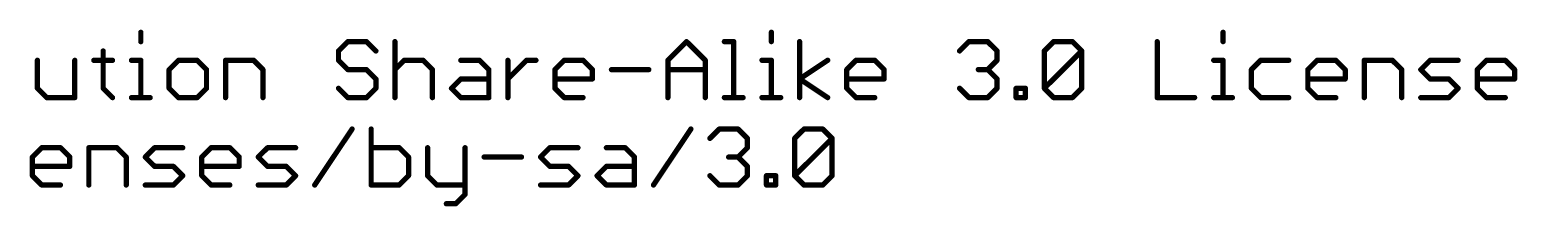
# Model space of a CAD drawing. Extents: x -36 to 72, y -11 to 13.
# Drawn here: x 28.42 to 71.55, y -8.16 to -3.03 of the extents above; entities that cross this region are included whole.
import ezdxf

# ---------------------------------------------------------------- set-up
doc = ezdxf.new("R2010")
doc.units = 0
doc.layers.add('27', color=253, linetype='CONTINUOUS')

msp = doc.modelspace()

# ---------------------------------------------------------------- linework, layer by layer
at = {"layer": '27', "const_width": 0.1524}
for points in [[(31.6379, -3.1056), (31.6379, -3.3768)], [(37.6408, -3.3768), (37.3697, -3.648)], [(38.1831, -3.3768), (37.6408, -3.3768)], [(38.4543, -3.648), (38.1831, -3.3768)], [(39.0068, -3.3768), (39.0068, -5.0038)], [(46.9197, -3.9191), (47.4621, -3.3768)], [(47.4621, -3.3768), (48.0044, -3.9191)], [(48.5569, -3.3768), (48.8281, -3.3768)], [(48.8281, -3.3768), (48.8281, -5.0038)], [(49.9195, -3.1056), (49.9195, -3.3768)], [(50.7398, -5.0038), (50.7398, -3.3768)], [(55.3784, -3.648), (55.6495, -3.3768)], [(55.6495, -3.3768), (56.1919, -3.3768)], [(56.1919, -3.3768), (56.463, -3.648)], [(57.8341, -3.648), (58.1053, -3.3768)], [(58.1053, -3.3768), (58.6476, -3.3768)], [(58.6476, -3.3768), (58.9188, -3.648)], [(61.1084, -3.3768), (61.1084, -5.0038)], [(63.0167, -3.1056), (63.0167, -3.3768)], [(28.6382, -3.9191), (28.6382, -4.7326)], [(29.7228, -5.0038), (29.7228, -3.9191)], [(30.2753, -3.9191), (30.8176, -3.9191)], [(30.5465, -3.648), (30.5465, -4.7326)], [(31.3667, -3.9191), (31.6379, -3.9191)], [(31.6379, -3.9191), (31.6379, -5.0038)], [(32.7293, -3.9191), (32.4582, -4.1903)], [(33.2717, -3.9191), (32.7293, -3.9191)], [(33.5428, -4.1903), (33.2717, -3.9191)], [(34.0953, -5.0038), (34.0953, -3.9191)], [(34.0953, -3.9191), (34.9088, -3.9191)], [(34.9088, -3.9191), (35.18, -4.1903)], [(37.3697, -3.648), (37.3697, -3.9191)], [(37.3697, -3.9191), (37.6408, -4.1903)], [(39.0068, -4.1903), (39.278, -3.9191)], [(39.278, -3.9191), (39.8203, -3.9191)], [(39.8203, -3.9191), (40.0915, -4.1903)], [(40.9151, -3.9191), (41.4575, -3.9191)], [(41.4575, -3.9191), (41.7286, -4.1903)], [(42.2811, -5.0038), (42.2811, -3.9191)], [(42.2811, -4.4615), (42.8235, -3.9191)], [(42.8235, -3.9191), (43.0946, -3.9191)], [(43.6454, -4.1903), (43.9166, -3.9191)], [(43.9166, -3.9191), (44.4589, -3.9191)], [(44.4589, -3.9191), (44.7301, -4.1903)], [(46.9197, -5.0038), (46.9197, -3.9191)], [(48.0044, -3.9191), (48.0044, -5.0038)], [(49.6483, -3.9191), (49.9195, -3.9191)], [(49.9195, -3.9191), (49.9195, -5.0038)], [(50.7398, -4.4615), (51.5533, -3.9191)], [(52.1041, -4.1903), (52.3752, -3.9191)], [(52.3752, -3.9191), (52.9176, -3.9191)], [(52.9176, -3.9191), (53.1887, -4.1903)], [(56.463, -3.9191), (56.1919, -4.1903)], [(56.463, -3.648), (56.463, -3.9191)], [(57.8341, -4.7326), (57.8341, -3.648)], [(57.8341, -4.7326), (58.9188, -3.648)], [(58.9188, -3.648), (58.9188, -4.7326)], [(62.7456, -3.9191), (63.0167, -3.9191)], [(63.0167, -3.9191), (63.0167, -5.0038)], [(64.1082, -3.9191), (63.837, -4.1903)], [(64.9217, -3.9191), (64.1082, -3.9191)], [(65.4742, -4.1903), (65.7453, -3.9191)], [(65.7453, -3.9191), (66.2877, -3.9191)], [(66.2877, -3.9191), (66.5588, -4.1903)], [(67.1113, -5.0038), (67.1113, -3.9191)], [(67.1113, -3.9191), (67.9248, -3.9191)], [(67.9248, -3.9191), (68.196, -4.1903)], [(68.7485, -4.1903), (69.0196, -3.9191)], [(69.0196, -3.9191), (69.8331, -3.9191)], [(70.3856, -4.1903), (70.6568, -3.9191)], [(70.6568, -3.9191), (71.1991, -3.9191)], [(71.1991, -3.9191), (71.4703, -4.1903)], [(32.4582, -4.1903), (32.4582, -4.7326)], [(33.5428, -4.7326), (33.5428, -4.1903)], [(35.18, -4.1903), (35.18, -5.0038)], [(37.6408, -4.1903), (38.1831, -4.1903)], [(38.1831, -4.1903), (38.4543, -4.4615)], [(40.0915, -4.1903), (40.0915, -5.0038)], [(41.7286, -4.1903), (41.7286, -5.0038)], [(43.6454, -4.7326), (43.6454, -4.1903)], [(44.7301, -4.1903), (44.7301, -4.4615)], [(45.2826, -4.1903), (46.3672, -4.1903)], [(46.9197, -4.1903), (48.0044, -4.1903)], [(52.1041, -4.7326), (52.1041, -4.1903)], [(53.1887, -4.1903), (53.1887, -4.4615)], [(56.1919, -4.1903), (55.9207, -4.1903)], [(56.1919, -4.1903), (56.463, -4.4615)], [(63.837, -4.1903), (63.837, -4.7326)], [(65.4742, -4.7326), (65.4742, -4.1903)], [(66.5588, -4.1903), (66.5588, -4.4615)], [(68.196, -4.1903), (68.196, -5.0038)], [(69.0196, -4.4615), (68.7485, -4.1903)], [(70.3856, -4.7326), (70.3856, -4.1903)], [(71.4703, -4.1903), (71.4703, -4.4615)], [(28.6382, -4.7326), (28.9093, -5.0038)], [(30.5465, -4.7326), (30.8176, -5.0038)], [(32.4582, -4.7326), (32.7293, -5.0038)], [(33.2717, -5.0038), (33.5428, -4.7326)], [(37.6408, -5.0038), (37.3697, -4.7326)], [(38.4543, -4.7326), (38.1831, -5.0038)], [(38.4543, -4.4615), (38.4543, -4.7326)], [(40.644, -4.7326), (40.9151, -4.4615)], [(40.9151, -5.0038), (40.644, -4.7326)], [(40.9151, -4.4615), (41.7286, -4.4615)], [(44.7301, -4.4615), (43.6454, -4.4615)], [(43.9166, -5.0038), (43.6454, -4.7326)], [(51.5533, -5.0038), (50.7398, -4.4615)], [(53.1887, -4.4615), (52.1041, -4.4615)], [(52.3752, -5.0038), (52.1041, -4.7326)], [(55.6495, -5.0038), (55.3784, -4.7326)], [(56.463, -4.7326), (56.1919, -5.0038)], [(56.463, -4.4615), (56.463, -4.7326)], [(57.0155, -5.0038), (57.0155, -4.7326)], [(57.0155, -4.7326), (57.2867, -4.7326)], [(57.2867, -4.7326), (57.2867, -5.0038)], [(58.1053, -5.0038), (57.8341, -4.7326)], [(58.9188, -4.7326), (58.6476, -5.0038)], [(63.837, -4.7326), (64.1082, -5.0038)], [(66.5588, -4.4615), (65.4742, -4.4615)], [(65.7453, -5.0038), (65.4742, -4.7326)], [(69.562, -4.4615), (69.0196, -4.4615)], [(69.8331, -4.7326), (69.562, -4.4615)], [(69.562, -5.0038), (69.8331, -4.7326)], [(71.4703, -4.4615), (70.3856, -4.4615)], [(70.6568, -5.0038), (70.3856, -4.7326)], [(28.9093, -5.0038), (29.7228, -5.0038)], [(31.3667, -5.0038), (31.9091, -5.0038)], [(32.7293, -5.0038), (33.2717, -5.0038)], [(38.1831, -5.0038), (37.6408, -5.0038)], [(41.7286, -5.0038), (40.9151, -5.0038)], [(44.4589, -5.0038), (43.9166, -5.0038)], [(48.5569, -5.0038), (49.0992, -5.0038)], [(49.6483, -5.0038), (50.1907, -5.0038)], [(52.9176, -5.0038), (52.3752, -5.0038)], [(56.1919, -5.0038), (55.6495, -5.0038)], [(57.2867, -5.0038), (57.0155, -5.0038)], [(58.6476, -5.0038), (58.1053, -5.0038)], [(61.1084, -5.0038), (62.1931, -5.0038)], [(62.7456, -5.0038), (63.2879, -5.0038)], [(64.1082, -5.0038), (64.9217, -5.0038)], [(66.2877, -5.0038), (65.7453, -5.0038)], [(68.7485, -5.0038), (69.562, -5.0038)], [(71.1991, -5.0038), (70.6568, -5.0038)], [(36.6795, -7.5438), (37.7641, -5.9168)], [(38.3166, -5.9168), (38.3166, -7.5438)], [(46.5024, -7.5438), (47.5871, -5.9168)], [(48.1396, -6.188), (48.4107, -5.9168)], [(48.4107, -5.9168), (48.9531, -5.9168)], [(48.9531, -5.9168), (49.2242, -6.188)], [(50.5953, -6.188), (50.8665, -5.9168)], [(50.8665, -5.9168), (51.4088, -5.9168)], [(51.4088, -5.9168), (51.68, -6.188)], [(28.4937, -6.7303), (28.7649, -6.4591)], [(28.7649, -6.4591), (29.3072, -6.4591)], [(29.3072, -6.4591), (29.5784, -6.7303)], [(30.1309, -7.5438), (30.1309, -6.4591)], [(30.1309, -6.4591), (30.9444, -6.4591)], [(30.9444, -6.4591), (31.2155, -6.7303)], [(31.768, -6.7303), (32.0392, -6.4591)], [(32.0392, -6.4591), (32.8527, -6.4591)], [(33.4052, -6.7303), (33.6763, -6.4591)], [(33.6763, -6.4591), (34.2187, -6.4591)], [(34.2187, -6.4591), (34.4898, -6.7303)], [(35.0423, -6.7303), (35.3135, -6.4591)], [(35.3135, -6.4591), (36.127, -6.4591)], [(39.1301, -6.4591), (38.3166, -6.4591)], [(39.4013, -6.7303), (39.1301, -6.4591)], [(39.9538, -6.4591), (39.9538, -7.2726)], [(41.0385, -6.4591), (41.0385, -7.815)], [(43.2281, -6.7303), (43.4993, -6.4591)], [(43.4993, -6.4591), (44.3128, -6.4591)], [(45.1364, -6.4591), (45.6788, -6.4591)], [(45.6788, -6.4591), (45.9499, -6.7303)], [(49.2242, -6.4591), (48.9531, -6.7303)], [(49.2242, -6.188), (49.2242, -6.4591)], [(50.5953, -7.2726), (50.5953, -6.188)], [(50.5953, -7.2726), (51.68, -6.188)], [(51.68, -6.188), (51.68, -7.2726)], [(28.4937, -7.2726), (28.4937, -6.7303)], [(29.5784, -6.7303), (29.5784, -7.0015)], [(31.2155, -6.7303), (31.2155, -7.5438)], [(32.0392, -7.0015), (31.768, -6.7303)], [(33.4052, -7.2726), (33.4052, -6.7303)], [(34.4898, -6.7303), (34.4898, -7.0015)], [(35.3135, -7.0015), (35.0423, -6.7303)], [(39.4013, -7.2726), (39.4013, -6.7303)], [(41.5909, -6.7303), (42.6756, -6.7303)], [(43.4993, -7.0015), (43.2281, -6.7303)], [(45.9499, -6.7303), (45.9499, -7.5438)], [(48.9531, -6.7303), (48.6819, -6.7303)], [(48.9531, -6.7303), (49.2242, -7.0015)], [(29.5784, -7.0015), (28.4937, -7.0015)], [(28.7649, -7.5438), (28.4937, -7.2726)], [(32.5815, -7.0015), (32.0392, -7.0015)], [(32.8527, -7.2726), (32.5815, -7.0015)], [(32.5815, -7.5438), (32.8527, -7.2726)], [(34.4898, -7.0015), (33.4052, -7.0015)], [(33.6763, -7.5438), (33.4052, -7.2726)], [(35.8558, -7.0015), (35.3135, -7.0015)], [(36.127, -7.2726), (35.8558, -7.0015)], [(35.8558, -7.5438), (36.127, -7.2726)], [(39.1301, -7.5438), (39.4013, -7.2726)], [(39.9538, -7.2726), (40.225, -7.5438)], [(44.0416, -7.0015), (43.4993, -7.0015)], [(44.3128, -7.2726), (44.0416, -7.0015)], [(44.0416, -7.5438), (44.3128, -7.2726)], [(44.8653, -7.2726), (45.1364, -7.0015)], [(45.1364, -7.5438), (44.8653, -7.2726)], [(45.1364, -7.0015), (45.9499, -7.0015)], [(48.4107, -7.5438), (48.1396, -7.2726)], [(49.2242, -7.2726), (48.9531, -7.5438)], [(49.2242, -7.0015), (49.2242, -7.2726)], [(49.7767, -7.5438), (49.7767, -7.2726)], [(49.7767, -7.2726), (50.0479, -7.2726)], [(50.0479, -7.2726), (50.0479, -7.5438)], [(50.8665, -7.5438), (50.5953, -7.2726)], [(51.68, -7.2726), (51.4088, -7.5438)], [(29.3072, -7.5438), (28.7649, -7.5438)], [(31.768, -7.5438), (32.5815, -7.5438)], [(34.2187, -7.5438), (33.6763, -7.5438)], [(35.0423, -7.5438), (35.8558, -7.5438)], [(38.3166, -7.5438), (39.1301, -7.5438)], [(40.225, -7.5438), (41.0385, -7.5438)], [(41.0385, -7.815), (40.7673, -8.0861)], [(43.2281, -7.5438), (44.0416, -7.5438)], [(45.9499, -7.5438), (45.1364, -7.5438)], [(48.9531, -7.5438), (48.4107, -7.5438)], [(50.0479, -7.5438), (49.7767, -7.5438)], [(51.4088, -7.5438), (50.8665, -7.5438)], [(40.7673, -8.0861), (40.4961, -8.0861)]]:
    msp.add_lwpolyline(points, dxfattribs=at)
at = {"layer": '27', "const_width": 0.0762}
for points in [[(31.676, -3.1056, 1), (31.5998, -3.1056)], [(31.5998, -3.3768, 1), (31.676, -3.3768)], [(37.6408, -3.3387, 1), (37.6408, -3.4149)], [(37.6678, -3.4038, 1), (37.6139, -3.3499)], [(38.2101, -3.3499, 1), (38.1562, -3.4038)], [(38.1831, -3.4149, 1), (38.1831, -3.3387)], [(39.0449, -3.3768, 1), (38.9687, -3.3768)], [(47.489, -3.3499, 1), (47.4351, -3.4038)], [(47.489, -3.4038, 1), (47.4351, -3.3499)], [(48.5569, -3.3387, 1), (48.5569, -3.4149)], [(48.8662, -3.3768, 1), (48.79, -3.3768)], [(48.8281, -3.4149, 1), (48.8281, -3.3387)], [(49.9576, -3.1056, 1), (49.8814, -3.1056)], [(49.8814, -3.3768, 1), (49.9576, -3.3768)], [(50.7779, -3.3768, 1), (50.7017, -3.3768)], [(55.6495, -3.3387, 1), (55.6495, -3.4149)], [(55.6765, -3.4038, 1), (55.6226, -3.3499)], [(56.2188, -3.3499, 1), (56.1649, -3.4038)], [(56.1919, -3.4149, 1), (56.1919, -3.3387)], [(58.1053, -3.3387, 1), (58.1053, -3.4149)], [(58.1322, -3.4038, 1), (58.0783, -3.3499)], [(58.6745, -3.3499, 1), (58.6207, -3.4038)], [(58.6476, -3.4149, 1), (58.6476, -3.3387)], [(61.1465, -3.3768, 1), (61.0703, -3.3768)], [(63.0548, -3.1056, 1), (62.9786, -3.1056)], [(62.9786, -3.3768, 1), (63.0548, -3.3768)], [(28.6763, -3.9191, 1), (28.6001, -3.9191)], [(29.7609, -3.9191, 1), (29.6847, -3.9191)], [(30.2753, -3.881, 1), (30.2753, -3.9572)], [(30.5846, -3.648, 1), (30.5084, -3.648)], [(30.8176, -3.9572, 1), (30.8176, -3.881)], [(31.3667, -3.881, 1), (31.3667, -3.9572)], [(31.676, -3.9191, 1), (31.5998, -3.9191)], [(31.6379, -3.9572, 1), (31.6379, -3.881)], [(32.7293, -3.881, 1), (32.7293, -3.9572)], [(32.7563, -3.9461, 1), (32.7024, -3.8922)], [(33.2986, -3.8922, 1), (33.2447, -3.9461)], [(33.2717, -3.9572, 1), (33.2717, -3.881)], [(34.1334, -3.9191, 1), (34.0572, -3.9191)], [(34.0953, -3.881, 1), (34.0953, -3.9572)], [(34.9358, -3.8922, 1), (34.8819, -3.9461)], [(34.9088, -3.9572, 1), (34.9088, -3.881)], [(37.3427, -3.621, 1), (37.3966, -3.6749)], [(37.3966, -3.8922, 1), (37.3427, -3.9461)], [(37.4078, -3.648, 1), (37.3316, -3.648)], [(37.3316, -3.9191, 1), (37.4078, -3.9191)], [(38.4274, -3.6749, 1), (38.4813, -3.621)], [(39.278, -3.881, 1), (39.278, -3.9572)], [(39.3049, -3.9461, 1), (39.251, -3.8922)], [(39.8472, -3.8922, 1), (39.7934, -3.9461)], [(39.8203, -3.9572, 1), (39.8203, -3.881)], [(40.9151, -3.881, 1), (40.9151, -3.9572)], [(41.4844, -3.8922, 1), (41.4305, -3.9461)], [(41.4575, -3.9572, 1), (41.4575, -3.881)], [(42.3192, -3.9191, 1), (42.243, -3.9191)], [(42.8235, -3.881, 1), (42.8235, -3.9572)], [(42.8504, -3.9461, 1), (42.7965, -3.8922)], [(43.0946, -3.9572, 1), (43.0946, -3.881)], [(43.9166, -3.881, 1), (43.9166, -3.9572)], [(43.9435, -3.9461, 1), (43.8896, -3.8922)], [(44.4859, -3.8922, 1), (44.432, -3.9461)], [(44.4589, -3.9572, 1), (44.4589, -3.881)], [(46.9578, -3.9191, 1), (46.8816, -3.9191)], [(46.8928, -3.8922, 1), (46.9467, -3.9461)], [(48.0425, -3.9191, 1), (47.9663, -3.9191)], [(47.9774, -3.9461, 1), (48.0313, -3.8922)], [(49.6483, -3.881, 1), (49.6483, -3.9572)], [(49.9576, -3.9191, 1), (49.8814, -3.9191)], [(49.9195, -3.9572, 1), (49.9195, -3.881)], [(51.5744, -3.9508, 1), (51.5321, -3.8874)], [(52.3752, -3.881, 1), (52.3752, -3.9572)], [(52.4022, -3.9461, 1), (52.3483, -3.8922)], [(52.9445, -3.8922, 1), (52.8906, -3.9461)], [(52.9176, -3.9572, 1), (52.9176, -3.881)], [(55.3514, -3.621, 1), (55.4053, -3.6749)], [(56.5011, -3.648, 1), (56.4249, -3.648)], [(56.4249, -3.9191, 1), (56.5011, -3.9191)], [(56.4361, -3.6749, 1), (56.49, -3.621)], [(56.49, -3.9461, 1), (56.4361, -3.8922)], [(57.8722, -3.648, 1), (57.796, -3.648)], [(57.8072, -3.621, 1), (57.861, -3.6749)], [(58.9569, -3.648, 1), (58.8807, -3.648)], [(58.9457, -3.6749, 1), (58.8918, -3.621)], [(58.8918, -3.6749, 1), (58.9457, -3.621)], [(62.7456, -3.881, 1), (62.7456, -3.9572)], [(63.0548, -3.9191, 1), (62.9786, -3.9191)], [(63.0167, -3.9572, 1), (63.0167, -3.881)], [(64.1082, -3.881, 1), (64.1082, -3.9572)], [(64.1351, -3.9461, 1), (64.0812, -3.8922)], [(64.9217, -3.9572, 1), (64.9217, -3.881)], [(65.7453, -3.881, 1), (65.7453, -3.9572)], [(65.7723, -3.9461, 1), (65.7184, -3.8922)], [(66.3146, -3.8922, 1), (66.2607, -3.9461)], [(66.2877, -3.9572, 1), (66.2877, -3.881)], [(67.1494, -3.9191, 1), (67.0732, -3.9191)], [(67.1113, -3.881, 1), (67.1113, -3.9572)], [(67.9518, -3.8922, 1), (67.8979, -3.9461)], [(67.9248, -3.9572, 1), (67.9248, -3.881)], [(69.0196, -3.881, 1), (69.0196, -3.9572)], [(69.0466, -3.9461, 1), (68.9927, -3.8922)], [(69.8331, -3.9572, 1), (69.8331, -3.881)], [(70.6568, -3.881, 1), (70.6568, -3.9572)], [(70.6837, -3.9461, 1), (70.6299, -3.8922)], [(71.2261, -3.8922, 1), (71.1722, -3.9461)], [(71.1991, -3.9572, 1), (71.1991, -3.881)], [(32.4963, -4.1903, 1), (32.4201, -4.1903)], [(32.4312, -4.1634, 1), (32.4851, -4.2172)], [(33.5809, -4.1903, 1), (33.5047, -4.1903)], [(33.5159, -4.2172, 1), (33.5698, -4.1634)], [(35.2181, -4.1903, 1), (35.1419, -4.1903)], [(35.1531, -4.2172, 1), (35.2069, -4.1634)], [(37.6408, -4.1522, 1), (37.6408, -4.2284)], [(37.6139, -4.2172, 1), (37.6678, -4.1634)], [(38.2101, -4.1634, 1), (38.1562, -4.2172)], [(38.1831, -4.2284, 1), (38.1831, -4.1522)], [(38.9799, -4.1634, 1), (39.0338, -4.2172)], [(40.1296, -4.1903, 1), (40.0534, -4.1903)], [(40.0645, -4.2172, 1), (40.1184, -4.1634)], [(41.7667, -4.1903, 1), (41.6905, -4.1903)], [(41.7017, -4.2172, 1), (41.7556, -4.1634)], [(43.6835, -4.1903, 1), (43.6073, -4.1903)], [(43.6185, -4.1634, 1), (43.6724, -4.2172)], [(44.7682, -4.1903, 1), (44.692, -4.1903)], [(44.7031, -4.2172, 1), (44.757, -4.1634)], [(45.2826, -4.1522, 1), (45.2826, -4.2284)], [(46.3672, -4.2284, 1), (46.3672, -4.1522)], [(46.9197, -4.1522, 1), (46.9197, -4.2284)], [(48.0044, -4.2284, 1), (48.0044, -4.1522)], [(52.1422, -4.1903, 1), (52.066, -4.1903)], [(52.0771, -4.1634, 1), (52.131, -4.2172)], [(53.2268, -4.1903, 1), (53.1506, -4.1903)], [(53.1618, -4.2172, 1), (53.2157, -4.1634)], [(55.9207, -4.1522, 1), (55.9207, -4.2284)], [(56.2188, -4.1634, 1), (56.1649, -4.2172)], [(56.1649, -4.1634, 1), (56.2188, -4.2172)], [(56.1919, -4.2284, 1), (56.1919, -4.1522)], [(63.8751, -4.1903, 1), (63.7989, -4.1903)], [(63.8101, -4.1634, 1), (63.864, -4.2172)], [(65.5123, -4.1903, 1), (65.4361, -4.1903)], [(65.4472, -4.1634, 1), (65.5011, -4.2172)], [(66.5969, -4.1903, 1), (66.5207, -4.1903)], [(66.5319, -4.2172, 1), (66.5858, -4.1634)], [(68.2341, -4.1903, 1), (68.1579, -4.1903)], [(68.169, -4.2172, 1), (68.2229, -4.1634)], [(68.7754, -4.1634, 1), (68.7215, -4.2172)], [(68.7215, -4.1634, 1), (68.7754, -4.2172)], [(70.4237, -4.1903, 1), (70.3475, -4.1903)], [(70.3587, -4.1634, 1), (70.4126, -4.2172)], [(71.5084, -4.1903, 1), (71.4322, -4.1903)], [(71.4434, -4.2172, 1), (71.4972, -4.1634)], [(28.6651, -4.7057, 1), (28.6112, -4.7596)], [(28.6001, -4.7326, 1), (28.6763, -4.7326)], [(30.5734, -4.7057, 1), (30.5195, -4.7596)], [(30.5084, -4.7326, 1), (30.5846, -4.7326)], [(32.4851, -4.7057, 1), (32.4312, -4.7596)], [(32.4201, -4.7326, 1), (32.4963, -4.7326)], [(33.5047, -4.7326, 1), (33.5809, -4.7326)], [(33.5698, -4.7596, 1), (33.5159, -4.7057)], [(37.3966, -4.7057, 1), (37.3427, -4.7596)], [(38.4924, -4.4615, 1), (38.4162, -4.4615)], [(38.4162, -4.7326, 1), (38.4924, -4.7326)], [(38.4274, -4.4884, 1), (38.4813, -4.4345)], [(38.4813, -4.7596, 1), (38.4274, -4.7057)], [(40.6709, -4.7057, 1), (40.617, -4.7596)], [(40.617, -4.7057, 1), (40.6709, -4.7596)], [(40.9151, -4.4234, 1), (40.9151, -4.4996)], [(40.9421, -4.4884, 1), (40.8882, -4.4345)], [(41.7286, -4.4996, 1), (41.7286, -4.4234)], [(42.2542, -4.4345, 1), (42.3081, -4.4884)], [(43.6454, -4.4234, 1), (43.6454, -4.4996)], [(43.6724, -4.7057, 1), (43.6185, -4.7596)], [(43.6073, -4.7326, 1), (43.6835, -4.7326)], [(44.692, -4.4615, 1), (44.7682, -4.4615)], [(44.7301, -4.4996, 1), (44.7301, -4.4234)], [(50.7609, -4.4298, 1), (50.7186, -4.4932)], [(50.7186, -4.4298, 1), (50.7609, -4.4932)], [(52.131, -4.7057, 1), (52.0771, -4.7596)], [(52.1041, -4.4234, 1), (52.1041, -4.4996)], [(52.066, -4.7326, 1), (52.1422, -4.7326)], [(53.1506, -4.4615, 1), (53.2268, -4.4615)], [(53.1887, -4.4996, 1), (53.1887, -4.4234)], [(55.4053, -4.7057, 1), (55.3514, -4.7596)], [(56.5011, -4.4615, 1), (56.4249, -4.4615)], [(56.4249, -4.7326, 1), (56.5011, -4.7326)], [(56.4361, -4.4884, 1), (56.49, -4.4345)], [(56.49, -4.7596, 1), (56.4361, -4.7057)], [(57.0536, -4.7326, 1), (56.9774, -4.7326)], [(57.0155, -4.6945, 1), (57.0155, -4.7707)], [(57.3248, -4.7326, 1), (57.2486, -4.7326)], [(57.2867, -4.7707, 1), (57.2867, -4.6945)], [(57.861, -4.7057, 1), (57.8072, -4.7596)], [(57.8072, -4.7057, 1), (57.861, -4.7596)], [(57.796, -4.7326, 1), (57.8722, -4.7326)], [(58.8807, -4.7326, 1), (58.9569, -4.7326)], [(58.9457, -4.7596, 1), (58.8918, -4.7057)], [(63.864, -4.7057, 1), (63.8101, -4.7596)], [(63.7989, -4.7326, 1), (63.8751, -4.7326)], [(65.5011, -4.7057, 1), (65.4472, -4.7596)], [(65.4742, -4.4234, 1), (65.4742, -4.4996)], [(65.4361, -4.7326, 1), (65.5123, -4.7326)], [(66.5207, -4.4615, 1), (66.5969, -4.4615)], [(66.5588, -4.4996, 1), (66.5588, -4.4234)], [(69.0196, -4.4234, 1), (69.0196, -4.4996)], [(68.9927, -4.4884, 1), (69.0466, -4.4345)], [(69.5889, -4.4345, 1), (69.535, -4.4884)], [(69.562, -4.4996, 1), (69.562, -4.4234)], [(69.8601, -4.7596, 1), (69.8062, -4.7057)], [(69.8062, -4.7596, 1), (69.8601, -4.7057)], [(70.3856, -4.4234, 1), (70.3856, -4.4996)], [(70.4126, -4.7057, 1), (70.3587, -4.7596)], [(70.3475, -4.7326, 1), (70.4237, -4.7326)], [(71.4322, -4.4615, 1), (71.5084, -4.4615)], [(71.4703, -4.4996, 1), (71.4703, -4.4234)], [(28.9093, -4.9657, 1), (28.9093, -5.0419)], [(28.8824, -5.0307, 1), (28.9363, -4.9769)], [(29.6847, -5.0038, 1), (29.7609, -5.0038)], [(29.7228, -5.0419, 1), (29.7228, -4.9657)], [(30.7907, -5.0307, 1), (30.8446, -4.9769)], [(31.3667, -4.9657, 1), (31.3667, -5.0419)], [(31.5998, -5.0038, 1), (31.676, -5.0038)], [(31.9091, -5.0419, 1), (31.9091, -4.9657)], [(32.7293, -4.9657, 1), (32.7293, -5.0419)], [(32.7024, -5.0307, 1), (32.7563, -4.9769)], [(33.2447, -4.9769, 1), (33.2986, -5.0307)], [(33.2717, -5.0419, 1), (33.2717, -4.9657)], [(34.0572, -5.0038, 1), (34.1334, -5.0038)], [(35.1419, -5.0038, 1), (35.2181, -5.0038)], [(37.6408, -4.9657, 1), (37.6408, -5.0419)], [(37.6139, -5.0307, 1), (37.6678, -4.9769)], [(38.1562, -4.9769, 1), (38.2101, -5.0307)], [(38.1831, -5.0419, 1), (38.1831, -4.9657)], [(38.9687, -5.0038, 1), (39.0449, -5.0038)], [(40.0534, -5.0038, 1), (40.1296, -5.0038)], [(40.9151, -4.9657, 1), (40.9151, -5.0419)], [(40.8882, -5.0307, 1), (40.9421, -4.9769)], [(41.6905, -5.0038, 1), (41.7667, -5.0038)], [(41.7286, -5.0419, 1), (41.7286, -4.9657)], [(42.243, -5.0038, 1), (42.3192, -5.0038)], [(43.9166, -4.9657, 1), (43.9166, -5.0419)], [(43.8896, -5.0307, 1), (43.9435, -4.9769)], [(44.4589, -5.0419, 1), (44.4589, -4.9657)], [(46.8816, -5.0038, 1), (46.9578, -5.0038)], [(47.9663, -5.0038, 1), (48.0425, -5.0038)], [(48.5569, -4.9657, 1), (48.5569, -5.0419)], [(48.79, -5.0038, 1), (48.8662, -5.0038)], [(49.0992, -5.0419, 1), (49.0992, -4.9657)], [(49.6483, -4.9657, 1), (49.6483, -5.0419)], [(49.8814, -5.0038, 1), (49.9576, -5.0038)], [(50.1907, -5.0419, 1), (50.1907, -4.9657)], [(50.7017, -5.0038, 1), (50.7779, -5.0038)], [(51.5321, -5.0355, 1), (51.5744, -4.9721)], [(52.3752, -4.9657, 1), (52.3752, -5.0419)], [(52.3483, -5.0307, 1), (52.4022, -4.9769)], [(52.9176, -5.0419, 1), (52.9176, -4.9657)], [(55.6495, -4.9657, 1), (55.6495, -5.0419)], [(55.6226, -5.0307, 1), (55.6765, -4.9769)], [(56.1649, -4.9769, 1), (56.2188, -5.0307)], [(56.1919, -5.0419, 1), (56.1919, -4.9657)], [(57.0155, -4.9657, 1), (57.0155, -5.0419)], [(56.9774, -5.0038, 1), (57.0536, -5.0038)], [(57.2486, -5.0038, 1), (57.3248, -5.0038)], [(57.2867, -5.0419, 1), (57.2867, -4.9657)], [(58.1053, -4.9657, 1), (58.1053, -5.0419)], [(58.0783, -5.0307, 1), (58.1322, -4.9769)], [(58.6207, -4.9769, 1), (58.6745, -5.0307)], [(58.6476, -5.0419, 1), (58.6476, -4.9657)], [(61.1084, -4.9657, 1), (61.1084, -5.0419)], [(61.0703, -5.0038, 1), (61.1465, -5.0038)], [(62.1931, -5.0419, 1), (62.1931, -4.9657)], [(62.7456, -4.9657, 1), (62.7456, -5.0419)], [(62.9786, -5.0038, 1), (63.0548, -5.0038)], [(63.2879, -5.0419, 1), (63.2879, -4.9657)], [(64.1082, -4.9657, 1), (64.1082, -5.0419)], [(64.0812, -5.0307, 1), (64.1351, -4.9769)], [(64.9217, -5.0419, 1), (64.9217, -4.9657)], [(65.7453, -4.9657, 1), (65.7453, -5.0419)], [(65.7184, -5.0307, 1), (65.7723, -4.9769)], [(66.2877, -5.0419, 1), (66.2877, -4.9657)], [(67.0732, -5.0038, 1), (67.1494, -5.0038)], [(68.1579, -5.0038, 1), (68.2341, -5.0038)], [(68.7485, -4.9657, 1), (68.7485, -5.0419)], [(69.535, -4.9769, 1), (69.5889, -5.0307)], [(69.562, -5.0419, 1), (69.562, -4.9657)], [(70.6568, -4.9657, 1), (70.6568, -5.0419)], [(70.6299, -5.0307, 1), (70.6837, -4.9769)], [(71.1991, -5.0419, 1), (71.1991, -4.9657)], [(37.7958, -5.9379, 1), (37.7324, -5.8957)], [(38.3547, -5.9168, 1), (38.2785, -5.9168)], [(47.6188, -5.9379, 1), (47.5554, -5.8957)], [(48.4107, -5.8787, 1), (48.4107, -5.9549)], [(48.4377, -5.9438, 1), (48.3838, -5.8899)], [(48.98, -5.8899, 1), (48.9261, -5.9438)], [(48.9531, -5.9549, 1), (48.9531, -5.8787)], [(50.8665, -5.8787, 1), (50.8665, -5.9549)], [(50.8934, -5.9438, 1), (50.8395, -5.8899)], [(51.4357, -5.8899, 1), (51.3819, -5.9438)], [(51.4088, -5.9549, 1), (51.4088, -5.8787)], [(28.7649, -6.421, 1), (28.7649, -6.4972)], [(28.7918, -6.4861, 1), (28.7379, -6.4322)], [(29.3341, -6.4322, 1), (29.2803, -6.4861)], [(29.3072, -6.4972, 1), (29.3072, -6.421)], [(30.169, -6.4591, 1), (30.0928, -6.4591)], [(30.1309, -6.421, 1), (30.1309, -6.4972)], [(30.9713, -6.4322, 1), (30.9174, -6.4861)], [(30.9444, -6.4972, 1), (30.9444, -6.421)], [(32.0392, -6.421, 1), (32.0392, -6.4972)], [(32.0661, -6.4861, 1), (32.0122, -6.4322)], [(32.8527, -6.4972, 1), (32.8527, -6.421)], [(33.6763, -6.421, 1), (33.6763, -6.4972)], [(33.7033, -6.4861, 1), (33.6494, -6.4322)], [(34.2456, -6.4322, 1), (34.1917, -6.4861)], [(34.2187, -6.4972, 1), (34.2187, -6.421)], [(35.3135, -6.421, 1), (35.3135, -6.4972)], [(35.3404, -6.4861, 1), (35.2865, -6.4322)], [(36.127, -6.4972, 1), (36.127, -6.421)], [(38.3166, -6.421, 1), (38.3166, -6.4972)], [(39.1571, -6.4322, 1), (39.1032, -6.4861)], [(39.1301, -6.4972, 1), (39.1301, -6.421)], [(39.9919, -6.4591, 1), (39.9157, -6.4591)], [(41.0766, -6.4591, 1), (41.0004, -6.4591)], [(43.4993, -6.421, 1), (43.4993, -6.4972)], [(43.5262, -6.4861, 1), (43.4723, -6.4322)], [(44.3128, -6.4972, 1), (44.3128, -6.421)], [(45.1364, -6.421, 1), (45.1364, -6.4972)], [(45.7057, -6.4322, 1), (45.6518, -6.4861)], [(45.6788, -6.4972, 1), (45.6788, -6.421)], [(48.1126, -6.161, 1), (48.1665, -6.2149)], [(49.2623, -6.188, 1), (49.1861, -6.188)], [(49.1861, -6.4591, 1), (49.2623, -6.4591)], [(49.1973, -6.2149, 1), (49.2512, -6.161)], [(49.2512, -6.4861, 1), (49.1973, -6.4322)], [(50.6334, -6.188, 1), (50.5572, -6.188)], [(50.5684, -6.161, 1), (50.6223, -6.2149)], [(51.7181, -6.188, 1), (51.6419, -6.188)], [(51.7069, -6.2149, 1), (51.653, -6.161)], [(51.653, -6.2149, 1), (51.7069, -6.161)], [(28.5318, -6.7303, 1), (28.4556, -6.7303)], [(28.4668, -6.7034, 1), (28.5206, -6.7572)], [(29.6165, -6.7303, 1), (29.5403, -6.7303)], [(29.5514, -6.7572, 1), (29.6053, -6.7034)], [(31.2536, -6.7303, 1), (31.1774, -6.7303)], [(31.1886, -6.7572, 1), (31.2425, -6.7034)], [(31.795, -6.7034, 1), (31.7411, -6.7572)], [(31.7411, -6.7034, 1), (31.795, -6.7572)], [(33.4433, -6.7303, 1), (33.3671, -6.7303)], [(33.3782, -6.7034, 1), (33.4321, -6.7572)], [(34.5279, -6.7303, 1), (34.4517, -6.7303)], [(34.4629, -6.7572, 1), (34.5168, -6.7034)], [(35.0693, -6.7034, 1), (35.0154, -6.7572)], [(35.0154, -6.7034, 1), (35.0693, -6.7572)], [(39.4394, -6.7303, 1), (39.3632, -6.7303)], [(39.3744, -6.7572, 1), (39.4282, -6.7034)], [(41.5909, -6.6922, 1), (41.5909, -6.7684)], [(42.6756, -6.7684, 1), (42.6756, -6.6922)], [(43.255, -6.7034, 1), (43.2012, -6.7572)], [(43.2012, -6.7034, 1), (43.255, -6.7572)], [(45.988, -6.7303, 1), (45.9118, -6.7303)], [(45.923, -6.7572, 1), (45.9769, -6.7034)], [(48.6819, -6.6922, 1), (48.6819, -6.7684)], [(48.98, -6.7034, 1), (48.9261, -6.7572)], [(48.9261, -6.7034, 1), (48.98, -6.7572)], [(48.9531, -6.7684, 1), (48.9531, -6.6922)], [(28.4937, -6.9634, 1), (28.4937, -7.0396)], [(28.5206, -7.2457, 1), (28.4668, -7.2996)], [(28.4556, -7.2726, 1), (28.5318, -7.2726)], [(29.5403, -7.0015, 1), (29.6165, -7.0015)], [(29.5784, -7.0396, 1), (29.5784, -6.9634)], [(32.0392, -6.9634, 1), (32.0392, -7.0396)], [(32.0122, -7.0284, 1), (32.0661, -6.9745)], [(32.6084, -6.9745, 1), (32.5546, -7.0284)], [(32.5815, -7.0396, 1), (32.5815, -6.9634)], [(32.8796, -7.2996, 1), (32.8257, -7.2457)], [(32.8257, -7.2996, 1), (32.8796, -7.2457)], [(33.4321, -7.2457, 1), (33.3782, -7.2996)], [(33.4052, -6.9634, 1), (33.4052, -7.0396)], [(33.3671, -7.2726, 1), (33.4433, -7.2726)], [(34.4517, -7.0015, 1), (34.5279, -7.0015)], [(34.4898, -7.0396, 1), (34.4898, -6.9634)], [(35.3135, -6.9634, 1), (35.3135, -7.0396)], [(35.2865, -7.0284, 1), (35.3404, -6.9745)], [(35.8828, -6.9745, 1), (35.8289, -7.0284)], [(35.8558, -7.0396, 1), (35.8558, -6.9634)], [(36.1539, -7.2996, 1), (36.1, -7.2457)], [(36.1, -7.2996, 1), (36.1539, -7.2457)], [(39.3632, -7.2726, 1), (39.4394, -7.2726)], [(39.4282, -7.2996, 1), (39.3744, -7.2457)], [(39.9807, -7.2457, 1), (39.9269, -7.2996)], [(39.9157, -7.2726, 1), (39.9919, -7.2726)], [(43.4993, -6.9634, 1), (43.4993, -7.0396)], [(43.4723, -7.0284, 1), (43.5262, -6.9745)], [(44.0685, -6.9745, 1), (44.0147, -7.0284)], [(44.0416, -7.0396, 1), (44.0416, -6.9634)], [(44.3397, -7.2996, 1), (44.2858, -7.2457)], [(44.2858, -7.2996, 1), (44.3397, -7.2457)], [(44.8922, -7.2457, 1), (44.8383, -7.2996)], [(44.8383, -7.2457, 1), (44.8922, -7.2996)], [(45.1364, -6.9634, 1), (45.1364, -7.0396)], [(45.1634, -7.0284, 1), (45.1095, -6.9745)], [(45.9499, -7.0396, 1), (45.9499, -6.9634)], [(48.1665, -7.2457, 1), (48.1126, -7.2996)], [(49.2623, -7.0015, 1), (49.1861, -7.0015)], [(49.1861, -7.2726, 1), (49.2623, -7.2726)], [(49.1973, -7.0284, 1), (49.2512, -6.9745)], [(49.2512, -7.2996, 1), (49.1973, -7.2457)], [(49.8148, -7.2726, 1), (49.7386, -7.2726)], [(49.7767, -7.2345, 1), (49.7767, -7.3107)], [(50.086, -7.2726, 1), (50.0098, -7.2726)], [(50.0479, -7.3107, 1), (50.0479, -7.2345)], [(50.6223, -7.2457, 1), (50.5684, -7.2996)], [(50.5684, -7.2457, 1), (50.6223, -7.2996)], [(50.5572, -7.2726, 1), (50.6334, -7.2726)], [(51.6419, -7.2726, 1), (51.7181, -7.2726)], [(51.7069, -7.2996, 1), (51.653, -7.2457)], [(28.7649, -7.5057, 1), (28.7649, -7.5819)], [(28.7379, -7.5707, 1), (28.7918, -7.5169)], [(29.3072, -7.5819, 1), (29.3072, -7.5057)], [(30.0928, -7.5438, 1), (30.169, -7.5438)], [(31.1774, -7.5438, 1), (31.2536, -7.5438)], [(31.768, -7.5057, 1), (31.768, -7.5819)], [(32.5546, -7.5169, 1), (32.6084, -7.5707)], [(32.5815, -7.5819, 1), (32.5815, -7.5057)], [(33.6763, -7.5057, 1), (33.6763, -7.5819)], [(33.6494, -7.5707, 1), (33.7033, -7.5169)], [(34.2187, -7.5819, 1), (34.2187, -7.5057)], [(35.0423, -7.5057, 1), (35.0423, -7.5819)], [(35.8289, -7.5169, 1), (35.8828, -7.5707)], [(35.8558, -7.5819, 1), (35.8558, -7.5057)], [(36.6478, -7.5227, 1), (36.7112, -7.5649)], [(38.3166, -7.5057, 1), (38.3166, -7.5819)], [(38.2785, -7.5438, 1), (38.3547, -7.5438)], [(39.1032, -7.5169, 1), (39.1571, -7.5707)], [(39.1301, -7.5819, 1), (39.1301, -7.5057)], [(40.225, -7.5057, 1), (40.225, -7.5819)], [(40.198, -7.5707, 1), (40.2519, -7.5169)], [(41.0654, -7.8419, 1), (41.0115, -7.788)], [(41.0385, -7.5819, 1), (41.0385, -7.5057)], [(43.2281, -7.5057, 1), (43.2281, -7.5819)], [(44.0147, -7.5169, 1), (44.0685, -7.5707)], [(44.0416, -7.5819, 1), (44.0416, -7.5057)], [(45.1364, -7.5057, 1), (45.1364, -7.5819)], [(45.1095, -7.5707, 1), (45.1634, -7.5169)], [(45.9118, -7.5438, 1), (45.988, -7.5438)], [(45.9499, -7.5819, 1), (45.9499, -7.5057)], [(46.4707, -7.5227, 1), (46.5341, -7.5649)], [(48.4107, -7.5057, 1), (48.4107, -7.5819)], [(48.3838, -7.5707, 1), (48.4377, -7.5169)], [(48.9261, -7.5169, 1), (48.98, -7.5707)], [(48.9531, -7.5819, 1), (48.9531, -7.5057)], [(49.7767, -7.5057, 1), (49.7767, -7.5819)], [(49.7386, -7.5438, 1), (49.8148, -7.5438)], [(50.0098, -7.5438, 1), (50.086, -7.5438)], [(50.0479, -7.5819, 1), (50.0479, -7.5057)], [(50.8665, -7.5057, 1), (50.8665, -7.5819)], [(50.8395, -7.5707, 1), (50.8934, -7.5169)], [(51.3819, -7.5169, 1), (51.4357, -7.5707)], [(51.4088, -7.5819, 1), (51.4088, -7.5057)], [(40.4961, -8.048, 1), (40.4961, -8.1242)], [(40.7403, -8.0592, 1), (40.7942, -8.1131)], [(40.7673, -8.1242, 1), (40.7673, -8.048)], [(41.0004, -7.815, 1), (41.0766, -7.815)]]:
    msp.add_lwpolyline(points, format="xyb", dxfattribs=at)

doc.saveas('drawing.dxf')
